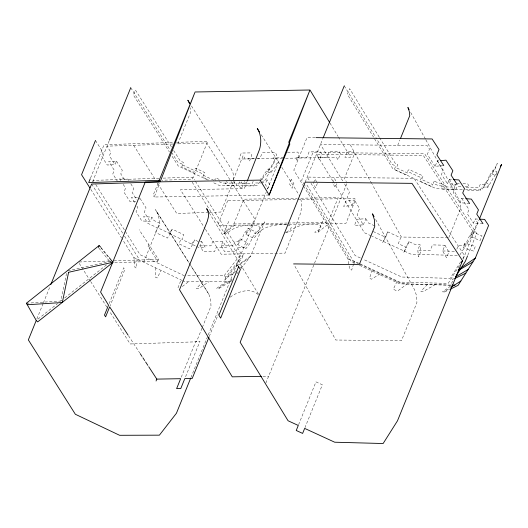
<?xml version="1.0" encoding="UTF-8"?>
<svg xmlns="http://www.w3.org/2000/svg" width="528" height="528" viewBox="0 0 528 528"><rect width="100%" height="100%" fill="white"/><g stroke="black" fill="none" stroke-linecap="round" stroke-linejoin="round"><path stroke-width="0.4" stroke-dasharray="2.64 1.98" d="M155.318 267.709L155.206 277.042L157.133 277.952L161.165 270.488M137.069 259.037L136.277 268.046L134.977 267.425L133.907 257.532L122.034 238.748M26.4 303.237L60.786 301.039L66.541 273.392M353.582 264.033L351.681 270.105L349.635 269.161L347.952 258.839L303.574 186.14M353.819 263.274L354.295 261.756M372.134 269.96L369.521 278.315L371.468 279.206L380.338 273.735M177.989 287.859L181.025 279.919M269.148 195.023L154.268 197.01L159.634 183.19M246.979 181.724L244.299 188.635L180.424 189.737L204.989 228.565M90.545 178.048L104.082 144.718L173.191 142.481M36.868 318.919L43.052 303.679M43.362 302.92L50.173 286.15M92.525 181.85L109.177 140.844M95.469 140.494L103.013 152.434L101.561 156.004L107.25 165.007L115.031 164.703L116.483 161.132L108.702 161.429L114.292 170.273L112.801 173.943L117.361 181.157M139.128 199.155L139.669 197.815M109.138 303.626L123.704 267.755L124.839 269.485L109.963 306.121M158.103 183.038L153.166 195.195L154.268 197.01M177.791 143.867L190.648 112.207L190.588 107.824M136.943 206.111L137.795 207.451L136.033 211.787L141.794 220.902L150.143 221.503L151.906 217.166L143.55 216.566L147.807 223.298L157.39 227.852L155.516 232.478L167.343 238.095L170.287 233.765L172.168 229.139L183.797 234.663L181.856 239.435L195.868 246.134M148.823 244.576L148.071 246.437L157.753 261.268L113.183 262.713M143.913 261.716L159.172 224.143C159.608 219.061 158.486 213.767 155.404 209.629L190.093 264.502M157.753 261.268L158.512 259.406L139.141 229.746M198.277 241.547L194.608 239.804L192.674 244.57L189.671 248.879L179.012 243.811L180.946 239.039L169.217 233.468L172.168 229.139M199.907 245.876L210.936 245.837L212.698 241.501L222.941 241.468L226.486 247.388L216.242 247.421L214.48 251.757L203.458 251.797L199.907 245.876L201.67 241.534L200.31 241.54M233.343 179.652L243.144 155.516L245.817 159.931M234.953 181.262L234.214 183.091L225.185 183.117L226.697 185.5L236.141 185.467L237.131 183.038L246.154 183.005L244.002 180.629M239.573 181.731L238.399 184.622L241.309 189.037L243.071 184.694L240.992 181.546M228.703 221.357L223.667 233.752L226.644 233.706C234.538 225.859 247.843 223.628 258.476 226.07L259.915 227.462A17.675 5.419 -11.9 0 1 254.318 233.224L258.073 233.158C265.049 225.568 276.883 224.275 286.711 224.671M221.159 245.85L233.31 245.81L235.092 241.421L238.075 241.415L240.062 238.854L248.087 243.058L244.768 247.328L237.838 247.348L236.056 251.737L224.704 251.77L221.159 245.85L222.941 241.468M234.637 225.258L223.667 233.752L233.838 223.997L243.903 199.201L297.218 198.277M253.156 181.335L252.259 183.553L242.801 183.586L244.952 185.962L253.757 185.929L254.958 182.978L261.05 182.952M181.276 377.17L195.842 341.293L199.993 341.22L185.117 377.863M202.033 328.145L196.482 341.821L130.178 343.966L109.54 311.322M202.343 327.386L210.982 306.108L210.718 299.726L208.784 294.07L190.786 265.591M237.739 244.576L241.89 239.237L244.213 233.515L248.345 228.202L256.37 232.406L252.239 237.719L249.916 243.441L245.764 248.78L237.739 244.576L240.062 238.854M225.872 277.154L224.393 280.79L242.128 257.981L243.606 254.338L225.872 277.154L224.169 275.649L186.813 275.774M240.88 268.686L250.661 256.1L264.568 221.859L260.469 227.132L258.007 233.185L253.909 238.458L245.883 234.26L248.345 228.202M190.951 377.487L207.946 335.643M208.256 334.884L266.204 192.166M267.439 189.13L278.843 161.04L276.118 164.545L275.015 167.264L270.349 173.27L267.102 171.607L271.768 165.607L272.87 162.888L275.042 160.09L273.009 165.099L260.568 181.104M209.233 336.534L218.526 313.645M305.171 182.14L322.938 138.382M313.606 182.681L315.104 178.985L317.031 182.78M317.348 183.414L315.553 187.843L313.302 183.421M332.779 183.038L334.561 178.649L336.943 183.071M336.646 183.803L335.161 187.46L333.122 183.671M285.351 232.69L288.77 232.63C296.03 224.644 309.349 222.605 319.579 225.034L320.872 226.453A16.969 5.201 -11.9 0 1 314.708 232.181L318.12 232.122L323.519 218.816M265.841 383.077L347.127 182.899M352.189 205.412L354.38 200.02L345.866 201.102L343.675 206.494L352.189 205.412L347.312 197.413L349.496 192.02L343.517 182.233M363.337 224.849L365.812 218.744L356.941 219.252L354.466 225.357L363.337 224.849L357.106 214.645L359.581 208.54L354.38 200.02M397.703 145.345L399.868 140.026M298.584 424.71L315.975 381.876L322.357 384.813L304.966 427.647M387.823 231.911L384.919 237.138L382.754 242.477L385.658 237.25L387.823 231.911L400.666 237.818L398.284 243.685L406.567 247.493L408.949 241.633L415.008 244.418L420.017 244.556L420.915 251.302L418.651 256.885L417.747 250.133L420.017 244.556M443.777 165.515L435.125 166.333L437.29 160.994L438.867 160.842M457.07 184.318L447.506 183.751L449.288 179.362L452.476 179.553M455.519 184.292L454.357 187.15L441.355 186.8L442.985 189.545L455.789 189.889L457.241 186.318L461.228 186.424M469.597 203.491L459.888 202.706L461.67 198.317L464.904 198.581M444.946 245.23L448.859 252.061L446.536 257.783L442.622 250.952L444.946 245.23L432.478 244.893L430.214 250.47L417.747 250.133M448.82 237.593L460.865 207.933L460.396 203.63L459.023 199.69L425.878 139.874M456.832 249.17L458.284 245.593L463.445 245.731L465.109 243.111L475.292 246.497L473.438 251.077L463.247 247.685L465.109 243.111M482.935 223.608L473.444 223.153L475.154 218.955L478.315 219.107M470.336 236.504L472.237 231.832L481.998 235.891L480.097 240.563L470.336 236.504L473.821 230.987L475.721 226.314L477.8 223.014L475.154 218.955M463.096 259.241L479.041 219.971M467.782 255.295L476.659 233.429L424.578 153.694L312.979 152.427L301.653 180.325L303.791 183.823M397.036 281.417L393.301 289.252L396.251 290.611L398.112 290.664L407.207 283.906M408.949 241.633L406.045 246.853L403.663 252.721L406.567 247.493M497.099 172.88L495.422 175.527L491.634 173.699L494.564 169.059L497.27 163.429L494.987 169.059L481.767 189.968L465.557 189.532M472.237 231.832L468.475 237.785L466.613 242.359L463.247 247.685M459.914 254.819L473.834 232.789L423.324 155.456L316.496 154.249L334.039 182.985M460.647 261.829L450.206 278.348L401.762 277.035L363.284 259.334M462.818 258.383L464.561 255.631L414.044 178.299L307.223 177.085L309.791 181.295M459.459 265.505L448.153 283.404L399.709 282.091L359.753 263.703M450.536 286.084L442.622 291.872L444.688 291.925L445.309 290.948L450.714 287.496M453.347 278.23L452.43 279.675L453.842 278.982M452.819 281.127L450.232 285.226L399.815 283.853L359.436 265.274M191.611 244.108L194.608 239.804M259.954 180.827L262.819 177.137L263.941 174.372L268.204 168.887L271.451 170.551L267.194 176.029L266.066 178.794L262.693 183.143M260.073 181.744L257.09 185.585L219.813 185.711L212.315 182.147M261.809 182.952L263.815 180.378L260.601 178.675M245.883 234.26L249.982 228.987L252.443 222.928L255.11 219.503L206.705 142.936L176.154 143.92M224.169 275.649L241.204 253.737L195.004 180.649M226.406 281.576L216.698 288.328L219.028 288.321L220.262 286.737L232.023 279.18M219.028 288.321L230.868 281.563L232.135 279.926M236.894 273.808L238.392 271.887M427.475 284.46L420.875 291.278L423.575 291.35L435.112 284.665M203.056 281.655L196.39 288.4L199.175 288.387L208.996 281.635M230.201 297.172C237.805 291.469 250.391 287.357 258.245 294.617M37.963 319.09L57.618 303.547M60.786 301.039L62.073 300.023M64.64 297.997L107.019 264.482M110.233 261.947L111.514 260.931M182.345 286.526L188.476 281.708M318.12 232.122L328.931 223.628M250.661 256.1L235.732 266.831L248.899 258.364M235.719 271.082L228.584 276.019L227.627 277.253L235.013 272.659M240.26 267.934L242.86 266.138M444.688 291.925L449.651 289.483M67.828 270.838L110.722 261.109M176.477 142.375L207.742 141.365L192.364 179.243L161.924 180.226M172.887 144.025L107.019 146.157L110.854 152.222L109.402 155.8L115.031 164.703M159.027 178.266L93.113 180.398L93.991 181.784M163.145 178.127L192.806 177.17L194.568 179.956M208.619 212.441L176.735 213.47L157.384 182.86M209.438 212.414L220.882 212.045L233.739 180.378L233.68 175.996L232.736 171.97L230.927 168.399L191.354 105.791M79.174 261.974L110.708 260.957M113.942 260.852L158.512 259.406M233.838 223.997L287.159 223.047M287.978 223.034L328.178 222.314L338.224 197.571L298.036 198.264M287.483 152.275L297.805 152.104L299.277 154.546L296.974 160.222L295.495 157.78L306.781 157.595L309.085 151.919L320.278 151.734L321.743 154.156L319.44 159.832L317.975 157.41L326.885 157.258L329.188 151.582L338.996 151.424L340.454 153.833L338.012 159.839L336.554 157.43L284.843 158.288M283.688 157.74L273.009 157.918L274.494 160.373L276.705 154.935L275.213 152.48L262.264 152.698L260 158.275L257.618 158.314M254.437 158.367L248.074 158.473L249.566 160.941L251.836 155.364L250.338 152.896L241.322 153.047L238.88 159.053L256.12 158.77M256.938 158.756L284.024 158.301M262.97 376.306L268.627 376.207M230.868 281.563L184.8 281.714L182.912 280.817M315.282 137.63L307.052 137.537L293.812 170.155L303.145 185.447M448.001 237.58L401.386 237.052L372.233 184.444M456.601 183.599L459.796 183.685M462.983 183.77L467.768 183.902L469.207 186.641L464.422 186.509M462.31 189.44L436.366 188.74L392.792 168.689L373.936 137.801M442.622 250.952L454.39 251.275M457.268 255.446L411.041 254.192L371.824 236.148M451.057 285.1L402.145 283.767L358.756 263.809M137.425 197.703L131.432 197.386L135.247 203.425M135.795 201.703L129.809 201.392L123.941 192.119L125.572 188.113L123.044 184.12M287.456 224.888L289.681 225.535L291.08 226.934A17.51 5.366 -11.9 0 1 286.143 232.3M374.629 225.839L368.392 222.968L365.812 218.744M373.197 231.521L385.658 237.25M371.078 235.811L364.419 232.742L334.468 183.685M360.327 257.968L355.146 255.585L310.22 181.995M359.014 263.366L353.093 260.641L306.022 183.546M347.952 258.839L358.01 263.465M354.948 263.215L351.206 261.492L304.214 184.523M219.16 179.428L215.807 177.83L214.724 179.619L216.183 180.312M219.1 181.698L222.017 183.084L227.68 183.064L226.552 181.282M213.939 180.299L203.755 175.461L204.897 172.649L195.558 168.208L194.469 169.996L203.815 174.438L202.673 177.25L208.487 180.015M207.953 180.074L178.22 165.944L171.626 155.509M170.287 233.765L158.209 228.023L160.09 223.403L154.024 220.519L151.906 217.166M196.574 246.47L198.706 247.48L205.22 247.46L201.67 241.534M184.378 275.788L140.118 254.753L125.182 231.125M133.907 257.532L182.285 280.52M101.026 247.54L108.781 257.123M100.663 247.507L108.412 257.096M98.875 248.087L110.761 262.786M437.29 160.994L443.23 170.082L441.448 174.471L447.506 183.751M449.288 179.362L454.971 188.054L453.189 192.443L459.888 202.706M461.67 198.317L468.996 209.537L467.293 213.728L473.444 223.153M435.125 166.333L427.324 154.387L429.488 149.048L427.291 145.682L320.463 144.474L343.094 181.533M128.522 335.775L139.748 352.968M208.784 294.07L190.529 265.195M261.241 134.759L279.662 163.878M281.853 167.343L299.693 195.947M171.461 147.022L135.399 89.971L133.36 94.981L169.429 152.031M173.659 150.5L180.253 160.941L183.421 162.446L182.787 164.446L177.758 162.056L172.049 153.021M192.205 182.206L239.725 257.38M130.753 87.694L170.293 150.242M205.425 229.258L221.212 254.219L285.087 253.11L300.293 213.959C301.712 208.751 302.188 203.049 300.366 197.881M133.637 145.299L155.186 179.381M156.974 212.104L190.344 264.898M116.483 161.132L122.272 170.287L120.78 173.963L124.648 180.074M128.693 180.457L127.855 179.124L119.678 178.794L120.945 180.794M130.799 183.784L133.742 188.443L132.119 192.449L136.778 199.815M140.098 198.488L146.032 207.88L144.269 212.223L150.143 221.503M95.753 184.562L124.747 230.432M91.634 184.034L122.826 233.376M124.582 236.155L138.64 258.397M90.803 189.341L121.592 238.049M79.24 263.393L90.222 280.757M90.658 281.45L106.907 307.151M379.223 137.089L349.648 88.651L347.365 94.281L373.507 137.095M379.645 137.788L395.076 163.06L397.841 164.333L396.409 167.858L407.642 173.032L405.933 174.874L394.304 169.528L395.736 165.997L392.185 164.366L375.929 137.729M344.263 85.866L375.5 137.029M329.974 123.037L337.993 136.283M338.415 136.976L350.665 157.192L344.936 157.291L347.378 151.285L353.1 151.186L354.559 153.589L344.447 178.477L346.361 181.632M233.798 181.672L235.712 184.826M209.22 212.843L258.575 294.334M410.698 112.49L425.476 139.154M350.269 144.811L371.831 183.724M375.672 219.549L414.665 289.925L416.612 295.951L416.915 302.61L401.425 340.758L335.795 340.012L294.01 264.62M182.431 164.875L181.797 166.874L193.486 172.432L194.568 170.643L182.431 164.875M227.7 200.666L218.117 224.268L218.882 225.529L345.932 223.331L355.522 199.729L354.757 198.469L227.7 200.666M266.963 179.817L265.181 184.206L267.749 188.628L269.531 184.239L266.963 179.817M291.258 179.401L289.456 183.836L292.109 188.252L293.911 183.817L291.258 179.401M421.364 177.791L419.932 181.315L431.713 186.74L432.881 184.642L421.641 179.474L423.08 175.943L409.075 169.501L407.365 171.349L421.364 177.791M480.289 184.239L478.837 187.816L466.316 187.48L467.755 190.219L480.275 190.555L481.727 186.978L487.245 187.13L489.126 184.147L485.331 182.318L484.057 184.345L480.289 184.239M489.245 176.128L487.872 179.513L483.958 185.704L487.753 187.532L496.954 171.765L493.159 169.93L489.245 176.128M434.313 181.111L433.145 183.209L438.808 185.816L444.437 185.968L442.807 183.223L438.656 183.11L434.313 181.111"/><path stroke-width="0.79" d="M68.567 272.494L62.324 302.511L27.938 304.709M160.235 181.658L194.825 92.605L158.723 181.52M247.282 180.959L259.505 149.477C261.518 142.573 261.32 134.686 257.294 128.515L259.486 131.98M269.148 195.023L309.712 90.618L288.757 142.21L289.859 144.025L269.148 195.023L260.119 180.114L145.24 182.107L100.591 292.063L108.517 305.151L104.485 315.091L105.62 316.82L109.652 306.887L128.066 335.089M95.469 140.494L81.563 174.728L89.925 187.948M90.242 178.807L88.704 182.596L159.456 180.305M100.511 246.899L99.112 245.586L26.4 303.237L36.247 320.443L28.347 339.907L75.346 414.262L119.605 435.296L159.403 435.164L176.431 413.246L190.648 378.253M50.787 284.625L91.634 184.034L159.199 181.85M109.481 140.085L130.753 87.694M98.36 247.447L99.112 245.586M156.05 381.005L156.823 379.111L148.731 366.729M208.923 337.3L192.192 378.497L184.807 378.622L180.774 388.555L176.623 388.628L180.655 378.695L156.823 379.111M323.248 137.623L344.263 85.866M400.481 138.501L409.748 115.685L409.273 111.382L407.906 107.448L409.101 109.606M462.508 260.687L397.485 420.809L383.13 443.527L334.693 442.213L304.663 428.393L302.623 433.415L296.241 430.478L298.28 425.456L288.077 420.763L240.148 342.263L305.171 182.14L411.992 183.355L462.508 260.687L461.201 262.753M479.351 219.212L501.6 164.413L500.313 166.445M467.478 256.047L465.333 261.327L455.842 276.349M450.358 289.133L458.146 285.292L475.345 258.073L488.591 225.456L484.638 219.41L479.893 219.179M112.966 262.376L37.66 321.882L36.247 320.443M475.345 258.073L459.043 269.207L458.192 270.56L472.943 261.881M451.387 287.06L460.845 281.015M455.453 276.989L468.098 269.544M454.549 278.639L465.854 273.101M68.435 272.329L112.913 262.238L109.296 257.763M440.438 160.697L445.949 160.169L452.866 170.762L451.084 175.151L457.07 184.318M195.076 91.984L309.962 89.998L329.551 122.338M261.353 376.332L232.267 376.834L179.507 289.733L207.299 221.278L208.52 216.625L208.303 212.309L206.666 208.633L208.369 211.438M316.1 137.636L432.089 138.956L439.019 149.563L436.847 154.902L443.777 165.515M293.614 263.901L359.245 264.64L374.735 226.499L374.431 219.839L372.491 213.807L374.081 216.678M451.856 285.12L455.004 285.206M453.275 179.599L458.852 179.929L464.508 188.595L462.726 192.977L469.597 203.491M465.716 198.647L471.379 199.109L478.454 209.933L476.744 214.13L482.935 223.608M26.4 303.237L27.812 304.669M140.197 353.661L141.999 356.407M142.897 357.786L144.692 360.538M145.589 361.911L147.833 365.35M190.034 103.706L187.836 100.228L189.644 103.792M238.623 266.62L218.889 315.216L220.651 318.127L240.385 269.524L238.623 266.62"/></g></svg>
